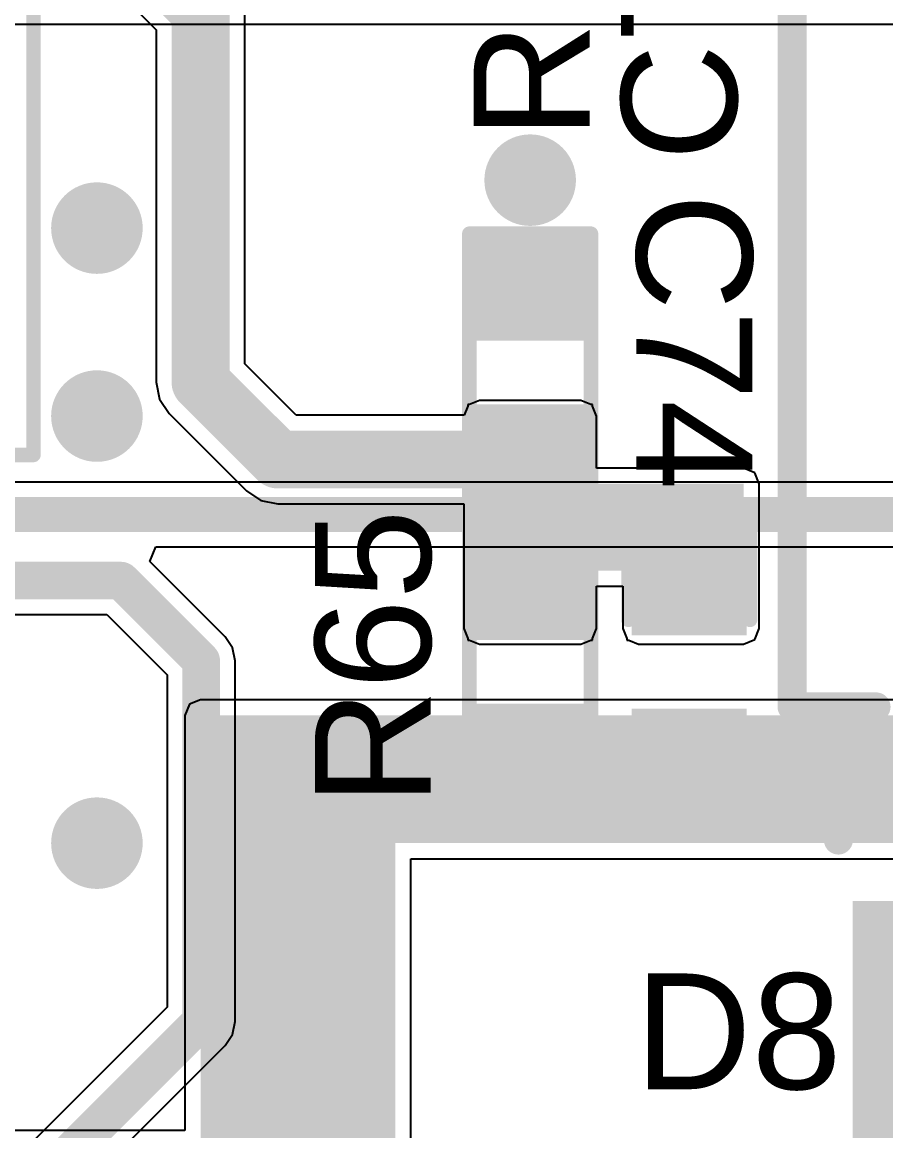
# Model space of a CAD drawing. Header units: millimetres. Extents: x -0.27 to 3.94, y -1.19 to 3.
# Drawn here: x 2.0332 to 2.3314, y 0.2866 to 0.6696 of the extents above; entities that cross this region are included whole.
import ezdxf

# ---------------------------------------------------------------- set-up
doc = ezdxf.new("R2010")
doc.units = ezdxf.units.MM
doc.header["$MEASUREMENT"] = 0
for name, color, linetype in [('BottomLayer', 5, 'Continuous'), ('BottomSolder', 6, 'Continuous'), ('TopLayer', 1, 'Continuous'), ('TopOverlay', 2, 'Continuous'), ('TopPaste', 8, 'Continuous'), ('TopSolder', 216, 'Continuous'), ('ViaHoleLayer', 16, 'Continuous')]:
    doc.layers.add(name, color=color, linetype=linetype)
doc.styles.add('Arial', font='', dxfattribs={"height": 0.2})
doc.styles.get('Arial').set_extended_font_data('Arial')

# ---------------------------------------------------------------- blocks, each defined once
blk = doc.blocks.new('8_SOIC_EP_5')
at = {"layer": 'TopLayer'}
for points in [[(-0.07579, 0.08681), (-0.07579, 0.06319), (-0.13681, 0.06319), (-0.13681, 0.08681)], [(0.13681, 0.08681), (0.13681, 0.06319), (0.07579, 0.06319), (0.07579, 0.08681)], [(0.05144, 0.06894), (0.05144, -0.06894), (-0.05144, -0.06894), (-0.05144, 0.06894)], [(-0.07579, 0.03681), (-0.07579, 0.01319), (-0.13681, 0.01319), (-0.13681, 0.03681)], [(0.13681, 0.03681), (0.13681, 0.01319), (0.07579, 0.01319), (0.07579, 0.03681)], [(-0.07579, -0.01319), (-0.07579, -0.03681), (-0.13681, -0.03681), (-0.13681, -0.01319)], [(0.13681, -0.01319), (0.13681, -0.03681), (0.07579, -0.03681), (0.07579, -0.01319)], [(-0.07579, -0.06319), (-0.07579, -0.08681), (-0.13681, -0.08681), (-0.13681, -0.06319)], [(0.13681, -0.06319), (0.13681, -0.08681), (0.07579, -0.08681), (0.07579, -0.06319)]]:
    blk.add_hatch(color=1, dxfattribs=at).paths.add_polyline_path(points)
at = {"layer": 'TopOverlay'}
blk.add_hatch(color=2, dxfattribs=at).paths.add_polyline_path([(-0.07199, 0.06197), (-0.05899, 0.06197), (-0.05899, 0.08797), (-0.07199, 0.08797)])
at = {"layer": 'TopPaste'}
for points in [[(-0.07579, 0.08681), (-0.07579, 0.06319), (-0.13681, 0.06319), (-0.13681, 0.08681)], [(0.13681, 0.08681), (0.13681, 0.06319), (0.07579, 0.06319), (0.07579, 0.08681)], [(0.05144, 0.06894), (0.05144, -0.06894), (-0.05144, -0.06894), (-0.05144, 0.06894)], [(-0.07579, 0.03681), (-0.07579, 0.01319), (-0.13681, 0.01319), (-0.13681, 0.03681)], [(0.13681, 0.03681), (0.13681, 0.01319), (0.07579, 0.01319), (0.07579, 0.03681)], [(-0.07579, -0.01319), (-0.07579, -0.03681), (-0.13681, -0.03681), (-0.13681, -0.01319)], [(0.13681, -0.01319), (0.13681, -0.03681), (0.07579, -0.03681), (0.07579, -0.01319)], [(-0.07579, -0.06319), (-0.07579, -0.08681), (-0.13681, -0.08681), (-0.13681, -0.06319)], [(0.13681, -0.06319), (0.13681, -0.08681), (0.07579, -0.08681), (0.07579, -0.06319)]]:
    blk.add_hatch(color=8, dxfattribs=at).paths.add_polyline_path(points)
at = {"layer": 'TopSolder'}
for points in [[(-0.07179, 0.09081), (-0.07179, 0.05919), (-0.14081, 0.05919), (-0.14081, 0.09081)], [(0.14081, 0.09081), (0.14081, 0.05919), (0.07179, 0.05919), (0.07179, 0.09081)], [(0.05544, 0.07294), (0.05544, -0.07294), (-0.05544, -0.07294), (-0.05544, 0.07294)], [(-0.07179, 0.04081), (-0.07179, 0.00919), (-0.14081, 0.00919), (-0.14081, 0.04081)], [(0.14081, 0.04081), (0.14081, 0.00919), (0.07179, 0.00919), (0.07179, 0.04081)], [(-0.07179, -0.00919), (-0.07179, -0.04081), (-0.14081, -0.04081), (-0.14081, -0.00919)], [(0.14081, -0.00919), (0.14081, -0.04081), (0.07179, -0.04081), (0.07179, -0.00919)], [(-0.07179, -0.05919), (-0.07179, -0.09081), (-0.14081, -0.09081), (-0.14081, -0.05919)], [(0.14081, -0.05919), (0.14081, -0.09081), (0.07179, -0.09081), (0.07179, -0.05919)]]:
    blk.add_hatch(color=216, dxfattribs=at).paths.add_polyline_path(points)
at = {"layer": 'TopOverlay', "const_width": 0.005}
for points in [[(-0.07837, 0.098), (0.07837, 0.098)], [(-0.07837, 0.098), (-0.07837, 0.091)], [(0.07837, 0.098), (0.07837, 0.091)], [(-0.148, 0.08), (-0.148, 0.07)], [(-0.148, 0.08), (-0.143, 0.075)], [(-0.143, 0.075), (-0.148, 0.07)], [(-0.07837, -0.091), (-0.07837, -0.098)], [(0.07837, -0.091), (0.07837, -0.098)], [(-0.07837, -0.098), (0.07837, -0.098)]]:
    blk.add_lwpolyline(points, dxfattribs=at)
at = {"layer": 'TopOverlay', "const_width": 0.0025}
for points in [[(-0.07962, 0.098, 1), (-0.07712, 0.098, 1)], [(-0.07962, 0.098, 1), (-0.07712, 0.098, 1)], [(0.07712, 0.098, 1), (0.07962, 0.098, 1)], [(0.07712, 0.098, 1), (0.07962, 0.098, 1)], [(-0.07962, 0.091, 1), (-0.07712, 0.091, 1)], [(0.07712, 0.091, 1), (0.07962, 0.091, 1)], [(-0.14925, 0.08, 1), (-0.14675, 0.08, 1)], [(-0.14925, 0.08, 1), (-0.14675, 0.08, 1)], [(-0.14425, 0.075, 1), (-0.14175, 0.075, 1)], [(-0.14425, 0.075, 1), (-0.14175, 0.075, 1)], [(-0.14925, 0.07, 1), (-0.14675, 0.07, 1)], [(-0.14925, 0.07, 1), (-0.14675, 0.07, 1)], [(-0.07962, -0.091, 1), (-0.07712, -0.091, 1)], [(0.07712, -0.091, 1), (0.07962, -0.091, 1)], [(-0.07962, -0.098, 1), (-0.07712, -0.098, 1)], [(-0.07962, -0.098, 1), (-0.07712, -0.098, 1)], [(0.07712, -0.098, 1), (0.07962, -0.098, 1)], [(0.07712, -0.098, 1), (0.07962, -0.098, 1)]]:
    blk.add_lwpolyline(points, format="xyb", close=True, dxfattribs=at)
blk = doc.blocks.new('R___0603_41')
at = {"layer": 'TopLayer'}
for points in [[(-0.015, 0.0175), (-0.015, -0.0175), (-0.045, -0.0175), (-0.045, 0.0175)], [(0.045, 0.0175), (0.045, -0.0175), (0.015, -0.0175), (0.015, 0.0175)]]:
    blk.add_hatch(color=1, dxfattribs=at).paths.add_polyline_path(points)
at = {"layer": 'TopPaste'}
for points in [[(-0.015, 0.0175), (-0.015, -0.0175), (-0.045, -0.0175), (-0.045, 0.0175)], [(0.045, 0.0175), (0.045, -0.0175), (0.015, -0.0175), (0.015, 0.0175)]]:
    blk.add_hatch(color=8, dxfattribs=at).paths.add_polyline_path(points)
at = {"layer": 'TopSolder'}
for points in [[(-0.011, 0.0215), (-0.011, -0.0215), (-0.049, -0.0215), (-0.049, 0.0215)], [(0.049, 0.0215), (0.049, -0.0215), (0.011, -0.0215), (0.011, 0.0215)]]:
    blk.add_hatch(color=216, dxfattribs=at).paths.add_polyline_path(points)
at = {"layer": 'TopOverlay', "const_width": 0.005}
for points in [[(0.048, 0.021), (-0.048, 0.021)], [(-0.048, -0.021), (-0.048, 0.021)], [(0.048, -0.021), (0.048, 0.021)], [(0.048, -0.021), (-0.048, -0.021)]]:
    blk.add_lwpolyline(points, dxfattribs=at)
at = {"layer": 'TopOverlay', "const_width": 0.0025}
for points in [[(-0.04925, 0.021, 1), (-0.04675, 0.021, 1)], [(-0.04925, 0.021, 1), (-0.04675, 0.021, 1)], [(0.04675, 0.021, 1), (0.04925, 0.021, 1)], [(0.04675, 0.021, 1), (0.04925, 0.021, 1)], [(-0.04925, -0.021, 1), (-0.04675, -0.021, 1)], [(-0.04925, -0.021, 1), (-0.04675, -0.021, 1)], [(0.04675, -0.021, 1), (0.04925, -0.021, 1)], [(0.04675, -0.021, 1), (0.04925, -0.021, 1)]]:
    blk.add_lwpolyline(points, format="xyb", close=True, dxfattribs=at)
blk = doc.blocks.new('R___0603_42')
at = {"layer": 'TopLayer'}
for points in [[(-0.015, 0.0175), (-0.015, -0.0175), (-0.045, -0.0175), (-0.045, 0.0175)], [(0.045, 0.0175), (0.045, -0.0175), (0.015, -0.0175), (0.015, 0.0175)]]:
    blk.add_hatch(color=1, dxfattribs=at).paths.add_polyline_path(points)
at = {"layer": 'TopPaste'}
for points in [[(-0.015, 0.0175), (-0.015, -0.0175), (-0.045, -0.0175), (-0.045, 0.0175)], [(0.045, 0.0175), (0.045, -0.0175), (0.015, -0.0175), (0.015, 0.0175)]]:
    blk.add_hatch(color=8, dxfattribs=at).paths.add_polyline_path(points)
at = {"layer": 'TopSolder'}
for points in [[(-0.011, 0.0215), (-0.011, -0.0215), (-0.049, -0.0215), (-0.049, 0.0215)], [(0.049, 0.0215), (0.049, -0.0215), (0.011, -0.0215), (0.011, 0.0215)]]:
    blk.add_hatch(color=216, dxfattribs=at).paths.add_polyline_path(points)
at = {"layer": 'TopOverlay', "const_width": 0.005}
for points in [[(0.048, 0.021), (-0.048, 0.021)], [(-0.048, -0.021), (-0.048, 0.021)], [(0.048, -0.021), (0.048, 0.021)], [(0.048, -0.021), (-0.048, -0.021)]]:
    blk.add_lwpolyline(points, dxfattribs=at)
at = {"layer": 'TopOverlay', "const_width": 0.0025}
for points in [[(-0.04925, 0.021, 1), (-0.04675, 0.021, 1)], [(-0.04925, 0.021, 1), (-0.04675, 0.021, 1)], [(0.04675, 0.021, 1), (0.04925, 0.021, 1)], [(0.04675, 0.021, 1), (0.04925, 0.021, 1)], [(-0.04925, -0.021, 1), (-0.04675, -0.021, 1)], [(-0.04925, -0.021, 1), (-0.04675, -0.021, 1)], [(0.04675, -0.021, 1), (0.04925, -0.021, 1)], [(0.04675, -0.021, 1), (0.04925, -0.021, 1)]]:
    blk.add_lwpolyline(points, format="xyb", close=True, dxfattribs=at)
blk = doc.blocks.new('SOD_123FL_159')
at = {"layer": 'TopLayer'}
for points in [[(-0.08268, 0.03543), (-0.02992, 0.03543), (-0.02992, -0.03543), (-0.08268, -0.03543)], [(0.02992, 0.03543), (0.08268, 0.03543), (0.08268, -0.03543), (0.02992, -0.03543)]]:
    blk.add_hatch(color=1, dxfattribs=at).paths.add_polyline_path(points)
at = {"layer": 'TopOverlay'}
blk.add_hatch(color=2, dxfattribs=at).paths.add_polyline_path([(-0.128, -0.046), (-0.086, -0.046), (-0.086, 0.046), (-0.128, 0.046)])
at = {"layer": 'TopPaste'}
for points in [[(-0.08268, 0.03543), (-0.02992, 0.03543), (-0.02992, -0.03543), (-0.08268, -0.03543)], [(0.02992, 0.03543), (0.08268, 0.03543), (0.08268, -0.03543), (0.02992, -0.03543)]]:
    blk.add_hatch(color=8, dxfattribs=at).paths.add_polyline_path(points)
at = {"layer": 'TopSolder'}
for points in [[(-0.08668, 0.03943), (-0.02592, 0.03943), (-0.02592, -0.03943), (-0.08668, -0.03943)], [(0.02592, 0.03943), (0.08668, 0.03943), (0.08668, -0.03943), (0.02592, -0.03943)]]:
    blk.add_hatch(color=216, dxfattribs=at).paths.add_polyline_path(points)
at = {"layer": 'TopOverlay', "const_width": 0.01}
for points in [[(-0.089, 0.042), (0.089, 0.042)], [(0.089, -0.042), (0.089, 0.042)], [(-0.089, -0.042), (0.089, -0.042)]]:
    blk.add_lwpolyline(points, dxfattribs=at)
at = {"layer": 'TopOverlay', "const_width": 0.005}
for points in [[(-0.0915, 0.042, 1), (-0.0865, 0.042, 1)], [(0.0865, 0.042, 1), (0.0915, 0.042, 1)], [(0.0865, 0.042, 1), (0.0915, 0.042, 1)], [(-0.0915, -0.042, 1), (-0.0865, -0.042, 1)], [(0.0865, -0.042, 1), (0.0915, -0.042, 1)], [(0.0865, -0.042, 1), (0.0915, -0.042, 1)]]:
    blk.add_lwpolyline(points, format="xyb", close=True, dxfattribs=at)
blk = doc.blocks.new('C____E_177')
at = {"layer": 'TopLayer'}
for points in [[(-0.05492, 0.05059), (0.05492, 0.05059), (0.05492, -0.05059), (-0.05492, -0.05059)], [(0.19862, 0.05059), (0.30846, 0.05059), (0.30846, -0.05059), (0.19862, -0.05059)]]:
    blk.add_hatch(color=1, dxfattribs=at).paths.add_polyline_path(points)
at = {"layer": 'TopPaste'}
for points in [[(-0.05492, 0.05059), (0.05492, 0.05059), (0.05492, -0.05059), (-0.05492, -0.05059)], [(0.19862, 0.05059), (0.30846, 0.05059), (0.30846, -0.05059), (0.19862, -0.05059)]]:
    blk.add_hatch(color=8, dxfattribs=at).paths.add_polyline_path(points)
at = {"layer": 'TopSolder'}
for points in [[(-0.05892, 0.05459), (0.05892, 0.05459), (0.05892, -0.05459), (-0.05892, -0.05459)], [(0.19462, 0.05459), (0.31246, 0.05459), (0.31246, -0.05459), (0.19462, -0.05459)]]:
    blk.add_hatch(color=216, dxfattribs=at).paths.add_polyline_path(points)
at = {"layer": 'TopOverlay', "const_width": 0.01}
for points in [[(-0.01523, 0.091), (-0.01523, 0.062)], [(-0.01523, 0.091), (0.27677, 0.091)], [(0.27677, 0.091), (0.27677, 0.062)], [(-0.04523, 0.09), (-0.04523, 0.061)], [(-0.06123, 0.075), (-0.02823, 0.075)], [(-0.01523, -0.062), (-0.01523, -0.091)], [(0.27677, -0.062), (0.27677, -0.091)], [(-0.01523, -0.091), (0.27677, -0.091)]]:
    blk.add_lwpolyline(points, dxfattribs=at)
at = {"layer": 'TopOverlay', "const_width": 0.005}
for points in [[(-0.01773, 0.091, 1), (-0.01273, 0.091, 1)], [(-0.01773, 0.091, 1), (-0.01273, 0.091, 1)], [(0.27427, 0.091, 1), (0.27927, 0.091, 1)], [(0.27427, 0.091, 1), (0.27927, 0.091, 1)], [(-0.04773, 0.09, 1), (-0.04273, 0.09, 1)], [(-0.06373, 0.075, 1), (-0.05873, 0.075, 1)], [(-0.03073, 0.075, 1), (-0.02573, 0.075, 1)], [(-0.04773, 0.061, 1), (-0.04273, 0.061, 1)], [(-0.01773, 0.062, 1), (-0.01273, 0.062, 1)], [(0.27427, 0.062, 1), (0.27927, 0.062, 1)], [(-0.01773, -0.062, 1), (-0.01273, -0.062, 1)], [(0.27427, -0.062, 1), (0.27927, -0.062, 1)], [(-0.01773, -0.091, 1), (-0.01273, -0.091, 1)], [(-0.01773, -0.091, 1), (-0.01273, -0.091, 1)], [(0.27427, -0.091, 1), (0.27927, -0.091, 1)], [(0.27427, -0.091, 1), (0.27927, -0.091, 1)]]:
    blk.add_lwpolyline(points, format="xyb", close=True, dxfattribs=at)
blk = doc.blocks.new('C___0603_178')
at = {"layer": 'TopLayer'}
for points in [[(-0.015, 0.0175), (-0.015, -0.0175), (-0.045, -0.0175), (-0.045, 0.0175)], [(0.045, 0.0175), (0.045, -0.0175), (0.015, -0.0175), (0.015, 0.0175)]]:
    blk.add_hatch(color=1, dxfattribs=at).paths.add_polyline_path(points)
at = {"layer": 'TopPaste'}
for points in [[(-0.015, 0.0175), (-0.015, -0.0175), (-0.045, -0.0175), (-0.045, 0.0175)], [(0.045, 0.0175), (0.045, -0.0175), (0.015, -0.0175), (0.015, 0.0175)]]:
    blk.add_hatch(color=8, dxfattribs=at).paths.add_polyline_path(points)
at = {"layer": 'TopSolder'}
for points in [[(-0.01264, 0.01986), (-0.01264, -0.01986), (-0.04736, -0.01986), (-0.04736, 0.01986)], [(0.04736, 0.01986), (0.04736, -0.01986), (0.01264, -0.01986), (0.01264, 0.01986)]]:
    blk.add_hatch(color=216, dxfattribs=at).paths.add_polyline_path(points)
at = {"layer": 'TopOverlay', "const_width": 0.005}
for points in [[(-0.049, -0.021), (-0.049, 0.021)], [(-0.018, 0.021), (-0.049, 0.021)], [(0.049, 0.021), (0.018, 0.021)], [(0.049, -0.021), (0.049, 0.021)], [(-0.018, -0.021), (-0.049, -0.021)], [(0.049, -0.021), (0.018, -0.021)]]:
    blk.add_lwpolyline(points, dxfattribs=at)
at = {"layer": 'TopOverlay', "const_width": 0.0025}
for points in [[(-0.05025, 0.021, 1), (-0.04775, 0.021, 1)], [(-0.05025, 0.021, 1), (-0.04775, 0.021, 1)], [(-0.01925, 0.021, 1), (-0.01675, 0.021, 1)], [(0.01675, 0.021, 1), (0.01925, 0.021, 1)], [(0.04775, 0.021, 1), (0.05025, 0.021, 1)], [(0.04775, 0.021, 1), (0.05025, 0.021, 1)], [(-0.05025, -0.021, 1), (-0.04775, -0.021, 1)], [(-0.05025, -0.021, 1), (-0.04775, -0.021, 1)], [(-0.01925, -0.021, 1), (-0.01675, -0.021, 1)], [(0.01675, -0.021, 1), (0.01925, -0.021, 1)], [(0.04775, -0.021, 1), (0.05025, -0.021, 1)], [(0.04775, -0.021, 1), (0.05025, -0.021, 1)]]:
    blk.add_lwpolyline(points, format="xyb", close=True, dxfattribs=at)

msp = doc.modelspace()

# ---------------------------------------------------------------- hatches: boundary and pattern name
at = {"layer": 'BottomLayer'}
h = msp.add_hatch(color=5, dxfattribs=at)
edge = h.paths.add_edge_path()
edge.add_arc((2.20858, 0.615), 0.01181, 0, 360)
h = msp.add_hatch(color=5, dxfattribs=at)
edge = h.paths.add_edge_path()
edge.add_arc((2.059, 0.59844), 0.01181, 0, 360)
h = msp.add_hatch(color=5, dxfattribs=at)
edge = h.paths.add_edge_path()
edge.add_arc((2.059, 0.53352), 0.01181, 0, 360)
h = msp.add_hatch(color=5, dxfattribs=at)
edge = h.paths.add_edge_path()
edge.add_arc((2.059, 0.386), 0.01181, 0, 360)
at = {"layer": 'BottomSolder'}
h = msp.add_hatch(color=6, dxfattribs=at)
edge = h.paths.add_edge_path()
edge.add_arc((2.20858, 0.615), 0.01581, 0, 360)
h = msp.add_hatch(color=6, dxfattribs=at)
edge = h.paths.add_edge_path()
edge.add_arc((2.059, 0.59844), 0.01581, 0, 360)
h = msp.add_hatch(color=6, dxfattribs=at)
edge = h.paths.add_edge_path()
edge.add_arc((2.059, 0.53352), 0.01581, 0, 360)
h = msp.add_hatch(color=6, dxfattribs=at)
edge = h.paths.add_edge_path()
edge.add_arc((2.059, 0.386), 0.01581, 0, 360)
at = {"layer": 'TopLayer'}
h = msp.add_hatch(color=1, dxfattribs=at)
edge = h.paths.add_edge_path()
edge.add_arc((2.20858, 0.615), 0.01181, 0, 360)
h = msp.add_hatch(color=1, dxfattribs=at)
edge = h.paths.add_edge_path()
edge.add_arc((2.059, 0.59844), 0.01181, 0, 360)
h = msp.add_hatch(color=1, dxfattribs=at)
edge = h.paths.add_edge_path()
edge.add_arc((2.059, 0.53352), 0.01181, 0, 360)
for points in [[(2.19108, 0.53352), (2.19108, 0.46013), (2.22608, 0.46013), (2.22608, 0.53352)], [(2.19108, 0.51013), (2.19108, 0.48013), (2.28228, 0.48013), (2.28228, 0.51013)], [(2.246, 0.51013), (2.246, 0.46013), (2.28228, 0.46013), (2.28228, 0.51013)], [(2.09479, 0.24301), (2.162, 0.24301), (2.162, 0.43013), (2.09479, 0.43013)], [(2.09479, 0.386), (2.61847, 0.386), (2.61847, 0.43013), (2.09479, 0.43013)], [(2.19108, 0.39338), (2.6135, 0.39338), (2.6135, 0.43013), (2.19108, 0.43013)]]:
    msp.add_hatch(color=1, dxfattribs=at).paths.add_polyline_path(points)
h = msp.add_hatch(color=1, dxfattribs=at)
edge = h.paths.add_edge_path()
edge.add_arc((2.059, 0.386), 0.01181, 0, 360)
at = {"layer": 'TopSolder'}
h = msp.add_hatch(color=216, dxfattribs=at)
edge = h.paths.add_edge_path()
edge.add_arc((2.20858, 0.615), 0.01581, 0, 360)
h = msp.add_hatch(color=216, dxfattribs=at)
edge = h.paths.add_edge_path()
edge.add_arc((2.059, 0.59844), 0.01581, 0, 360)
h = msp.add_hatch(color=216, dxfattribs=at)
edge = h.paths.add_edge_path()
edge.add_arc((2.059, 0.53352), 0.01581, 0, 360)
h = msp.add_hatch(color=216, dxfattribs=at)
edge = h.paths.add_edge_path()
edge.add_arc((2.059, 0.386), 0.01581, 0, 360)
at = {"layer": 'ViaHoleLayer'}
h = msp.add_hatch(color=16, dxfattribs=at)
edge = h.paths.add_edge_path()
edge.add_arc((2.20858, 0.615), 0.00591, 0, 360)
h = msp.add_hatch(color=16, dxfattribs=at)
edge = h.paths.add_edge_path()
edge.add_arc((2.059, 0.59844), 0.00591, 0, 360)
h = msp.add_hatch(color=16, dxfattribs=at)
edge = h.paths.add_edge_path()
edge.add_arc((2.059, 0.53352), 0.00591, 0, 360)
h = msp.add_hatch(color=16, dxfattribs=at)
edge = h.paths.add_edge_path()
edge.add_arc((2.059, 0.386), 0.00591, 0, 360)

# ---------------------------------------------------------------- linework, layer by layer
at = {"layer": 'BottomLayer'}
for p, q in [((1.844, 0.66891), (2.39451, 0.66891)), ((2.39243, 0.51074), (1.88403, 0.51074)), ((2.07727, 0.48331), (2.07934, 0.48831)), ((2.07934, 0.48831), (2.38778, 0.48831)), ((2.10329, 0.45729), (2.07727, 0.48331)), ((1.89929, 0.46495), (2.06247, 0.46495)), ((2.06247, 0.46495), (2.08327, 0.44414)), ((2.10583, 0.45349), (2.10329, 0.45729)), ((2.10673, 0.449), (2.10583, 0.45349)), ((2.10673, 0.32445), (2.10673, 0.449)), ((2.08327, 0.44414), (2.08327, 0.3293)), ((2.08327, 0.3293), (2.03509, 0.28112)), ((2.10583, 0.31996), (2.10673, 0.32445)), ((2.10329, 0.31616), (2.10583, 0.31996)), ((2.05511, 0.26798), (2.10329, 0.31616))]:
    msp.add_line(p, q, dxfattribs=at)
for points, const_width in [([(1.88403, 0.49953), (2.39243, 0.49953)], 0.012), ([(1.89444, 0.47668), (2.06732, 0.47668)], 0.013), ([(2.06732, 0.47668), (2.095, 0.449)], 0.013), ([(2.095, 0.32445), (2.095, 0.449)], 0.013), ([(2.04339, 0.27283), (2.095, 0.32445)], 0.013)]:
    msp.add_lwpolyline(points, dxfattribs=dict(at, const_width=const_width))
at = {"layer": 'BottomLayer', "const_width": 0.0065}
for points in [[(2.06407, 0.47668, 1), (2.07057, 0.47668, 1)], [(2.06407, 0.47668, 1), (2.07057, 0.47668, 1)], [(2.09175, 0.449, 1), (2.09825, 0.449, 1)], [(2.09175, 0.449, 1), (2.09825, 0.449, 1)], [(2.09175, 0.32445, 1), (2.09825, 0.32445, 1)], [(2.09175, 0.32445, 1), (2.09825, 0.32445, 1)]]:
    msp.add_lwpolyline(points, format="xyb", close=True, dxfattribs=at)
at = {"layer": 'TopLayer'}
for p, q in [((2.05693, 0.68944), (2.0795, 0.66687)), ((2.11009, 0.55154), (2.11009, 0.67321)), ((2.0795, 0.66687), (2.0795, 0.54521)), ((2.12782, 0.53381), (2.11009, 0.55154)), ((2.0795, 0.54521), (2.08066, 0.53936)), ((2.08066, 0.53936), (2.08398, 0.53439)), ((2.18708, 0.53693), (2.18579, 0.53381)), ((2.18767, 0.53752), (2.18708, 0.53752)), ((2.18708, 0.53752), (2.18708, 0.53693)), ((2.19108, 0.53893), (2.18767, 0.53752)), ((2.22608, 0.53893), (2.19108, 0.53893)), ((2.22949, 0.53752), (2.22608, 0.53893)), ((2.23008, 0.53752), (2.22949, 0.53752)), ((2.23008, 0.53693), (2.23008, 0.53752)), ((2.23149, 0.53352), (2.23008, 0.53693)), ((2.08398, 0.53439), (2.11067, 0.5077)), ((2.18579, 0.53381), (2.12782, 0.53381)), ((2.23149, 0.51554), (2.23149, 0.53352)), ((2.28228, 0.51554), (2.23149, 0.51554)), ((2.28611, 0.51396), (2.28228, 0.51554)), ((2.28769, 0.51013), (2.28611, 0.51396)), ((2.28611, 0.51396), (2.28611, 0.51396)), ((2.28611, 0.51396), (2.28611, 0.51396)), ((2.28769, 0.46013), (2.28769, 0.51013)), ((2.11067, 0.5077), (2.11563, 0.50439)), ((2.11563, 0.50439), (2.12148, 0.50322)), ((2.12148, 0.50322), (2.18567, 0.50322)), ((2.18567, 0.50322), (2.18567, 0.46013)), ((2.23149, 0.46013), (2.23149, 0.47472)), ((2.23149, 0.47472), (2.24059, 0.47472)), ((2.24059, 0.47472), (2.24059, 0.46013)), ((2.18567, 0.46013), (2.18708, 0.45672)), ((2.23008, 0.45672), (2.23149, 0.46013)), ((2.24059, 0.46013), (2.242, 0.45672)), ((2.28611, 0.4563), (2.28769, 0.46013)), ((2.18708, 0.45672), (2.18708, 0.45613)), ((2.18708, 0.45613), (2.18767, 0.45613)), ((2.18767, 0.45613), (2.19108, 0.45472)), ((2.22608, 0.45472), (2.22949, 0.45613)), ((2.22949, 0.45613), (2.23008, 0.45613)), ((2.23008, 0.45613), (2.23008, 0.45672)), ((2.242, 0.45672), (2.242, 0.45613)), ((2.242, 0.45613), (2.24259, 0.45613)), ((2.24259, 0.45613), (2.246, 0.45472)), ((2.28228, 0.45472), (2.28611, 0.4563)), ((2.19108, 0.45472), (2.22608, 0.45472)), ((2.246, 0.45472), (2.28228, 0.45472)), ((2.09096, 0.43396), (2.08938, 0.43013)), ((2.09479, 0.43554), (2.09096, 0.43396)), ((2.334, 0.43554), (2.09479, 0.43554)), ((2.08938, 0.43013), (2.08938, 0.386)), ((2.08938, 0.386), (2.08938, 0.2868)), ((2.16741, 0.28156), (2.16741, 0.38059)), ((2.16741, 0.38059), (2.61847, 0.38059)), ((2.08938, 0.2868), (1.76895, 0.2868))]:
    msp.add_line(p, q, dxfattribs=at)
at = {"layer": 'TopLayer', "const_width": 0.02}
for points in [[(2.06326, 0.70474), (2.09479, 0.67321)], [(2.09479, 0.54521), (2.09479, 0.67321)], [(2.09479, 0.54521), (2.12148, 0.51852)], [(2.12148, 0.51852), (2.20858, 0.51852)], [(2.24561, 0.49452), (2.25061, 0.49952)]]:
    msp.add_lwpolyline(points, dxfattribs=at)
at = {"layer": 'TopLayer', "const_width": 0.01}
for points in [[(2.08979, 0.67321, 1), (2.09979, 0.67321, 1)], [(2.08979, 0.67321, 1), (2.09979, 0.67321, 1)], [(2.08979, 0.54521, 1), (2.09979, 0.54521, 1)], [(2.08979, 0.54521, 1), (2.09979, 0.54521, 1)], [(2.11648, 0.51852, 1), (2.12648, 0.51852, 1)], [(2.11648, 0.51852, 1), (2.12648, 0.51852, 1)], [(2.20358, 0.51852, 1), (2.21358, 0.51852, 1)], [(2.24561, 0.49952, 1), (2.25561, 0.49952, 1)], [(2.24061, 0.49452, 1), (2.25061, 0.49452, 1)]]:
    msp.add_lwpolyline(points, format="xyb", close=True, dxfattribs=at)

# ---------------------------------------------------------------- block references
for name, p, rotation in [('C____E_177', (2.39, 0.4483), 90), ('8_SOIC_EP_5', (1.93908, 0.59844), 90), ('R___0603_41', (2.20858, 0.54852), 270), ('R___0603_42', (2.20858, 0.44513), 270), ('C___0603_178', (2.2635, 0.44513), 270)]:
    msp.add_blockref(name, p, dxfattribs=dict(rotation=rotation))
msp.add_blockref('SOD_123FL_159', (2.44793, 0.32))

# ---------------------------------------------------------------- texts
at = {"layer": 'TopOverlay', "style": 'Arial'}
for s, rotation, p in [('R66', 90, (2.22908, 0.62917)), ('C75', 90, (2.27999, 0.62168)), ('C74', 270, (2.24529, 0.61045)), ('R65', 90, (2.17427, 0.39881))]:
    msp.add_text(s, height=0.04, rotation=rotation, dxfattribs=at).set_placement(p)
msp.add_text('D8', height=0.04, dxfattribs=at).set_placement((2.24468, 0.30101))

doc.saveas('drawing.dxf')
